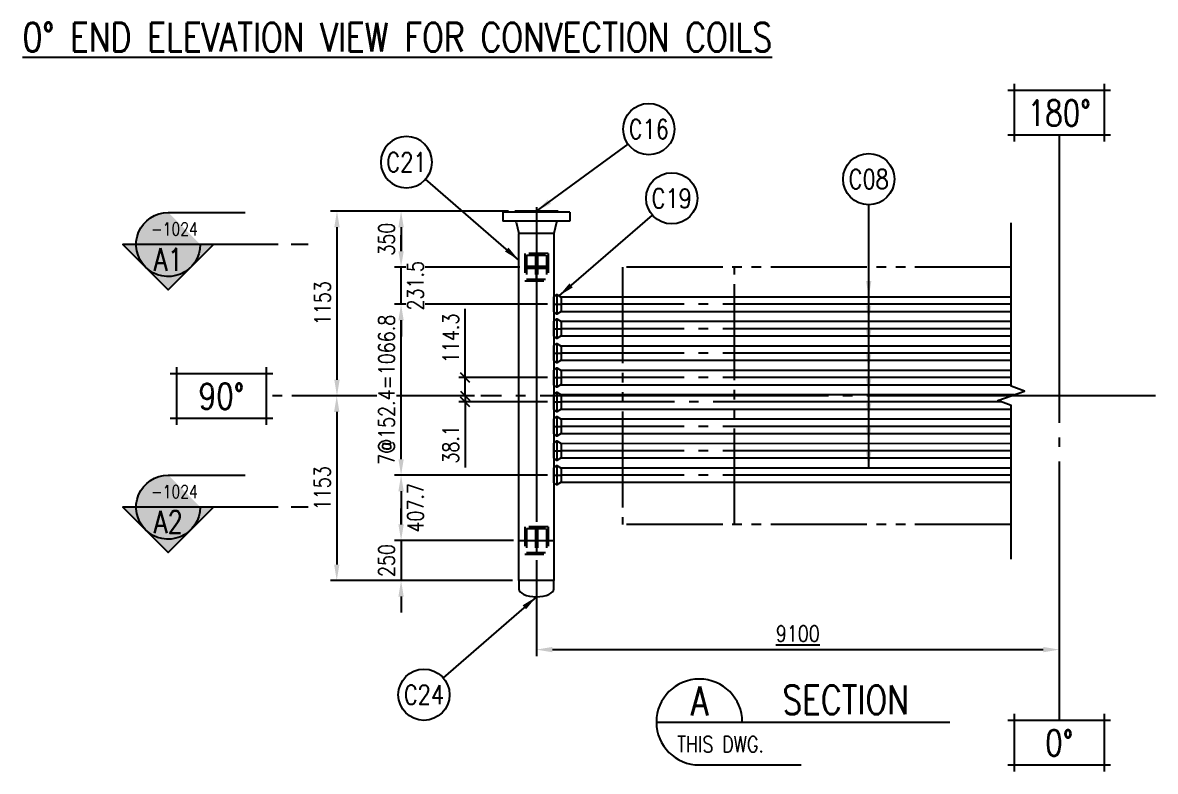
# Model space of a CAD drawing. Header units: millimetres. Extents: x 0 to 91981, y -132907 to 77676.
# Drawn here: x 69852 to 76921, y 52217 to 56891 of the extents above; entities that cross this region are included whole.
import ezdxf
from ezdxf.enums import TextEntityAlignment as Align

# ---------------------------------------------------------------- set-up
doc = ezdxf.new("R2010")
doc.units = ezdxf.units.MM
doc.header["$LTSCALE"] = 60
for name, pattern in [('CENTER', [7, 4, -1, 1, -1]), ('JNK-CENTER', [34, 30, -1.5, 1, -1.5]), ('JNK-HIDDEN', [3, 2, -1]), ('JNK-PHANTOM', [15, 10, -1, 1, -1, 1, -1])]:
    doc.linetypes.add(name, pattern=pattern)
for name, color, linetype in [('CEN-R', 1, 'JNK-CENTER'), ('CENTER-R', 1, 'CENTER'), ('CON-C', 4, 'Continuous'), ('CON-G', 3, 'Continuous'), ('CON-W', 7, 'Continuous'), ('CON-Y', 2, 'Continuous'), ('Dim-W', 7, 'Continuous'), ('HID-Y', 2, 'JNK-HIDDEN'), ('MIS-B', 5, 'Continuous'), ('PHA-W', 7, 'JNK-PHANTOM'), ('TXT-C', 4, 'Continuous')]:
    doc.layers.add(name, color=color, linetype=linetype)
doc.layers.add('CONT-G', color=3, linetype='Continuous', lineweight=25)
doc.styles.add('SIMPLEX', font='simplex.shx', dxfattribs={"width": 0.8})
doc.dimstyles.new('DIM40', dxfattribs={"dimscale": 40, "dimtxt": 2.5, "dimasz": 2.5, "dimexe": 1, "dimexo": 1, "dimgap": 1, "dimtad": 1, "dimdec": 1, "dimdsep": 46, "dimtxsty": 'SIMPLEX', "dimcen": 0, "dimclrd": 256, "dimclre": 256, "dimclrt": 2, "dimadec": 1, "dimazin": 2, "dimtfac": 1, "dimtdec": 1, "dimtix": 1, "dimtmove": 2, "dimatfit": 2, "dimfxl": 1, "dimarcsym": 1})

# ---------------------------------------------------------------- blocks, each defined once
blk = doc.blocks.new('*D1496')
at = {"layer": 'DEFPOINTS', "color": 0, "transparency": 16777216}
for p in [(72923.40171092012, 55714.33290866742), (71813.80171092019, 54561.33290866759), (72711.25252562185, 54561.33290866759)]:
    blk.add_point(p, dxfattribs=at)
at = {"layer": 'Dim-W', "lineweight": -2, "transparency": 16777216}
for p, q in [((72883.40171092012, 55714.33290866742), (71773.80171092019, 55714.33290866742)), ((71813.80171092019, 55614.33290866742), (71813.80171092019, 54661.33290866759)), ((72671.25252562185, 54561.33290866759), (71773.80171092019, 54561.33290866759))]:
    blk.add_line(p, q, dxfattribs=at)
at = {"layer": 'Dim-W', "transparency": 16777216}
for points in [[(71797.13504425352, 55614.33290866742), (71830.46837758686, 55614.33290866742), (71813.80171092019, 55714.33290866742)], [(71797.13504425352, 54661.33290866759), (71830.46837758686, 54661.33290866759), (71813.80171092019, 54561.33290866759)]]:
    blk.add_solid(points, dxfattribs=at)
at = {"layer": 'Dim-W', "color": 2, "transparency": 16777216, "insert": (71723.80171092018, 55140.0632071188), "char_height": 100, "attachment_point": 5, "rotation": 90, "style": 'SIMPLEX'}
blk.add_mtext('1153', dxfattribs=at)
blk = doc.blocks.new('*D1497')
at = {"layer": 'DEFPOINTS', "color": 0, "transparency": 16777216}
for p in [(72711.25252562185, 54561.33290866759), (71812.40526660574, 53408.33290866759), (72948.70171092018, 53408.33290866759)]:
    blk.add_point(p, dxfattribs=at)
at = {"layer": 'Dim-W', "lineweight": -2, "transparency": 16777216}
for p, q in [((72671.25252562185, 54561.33290866759), (71772.40526660574, 54561.33290866759)), ((71812.40526660574, 54461.33290866759), (71812.40526660574, 53508.33290866759)), ((72908.70171092018, 53408.33290866759), (71772.40526660574, 53408.33290866759))]:
    blk.add_line(p, q, dxfattribs=at)
at = {"layer": 'Dim-W', "transparency": 16777216}
for points in [[(71795.73859993907, 54461.33290866759), (71829.07193327241, 54461.33290866759), (71812.40526660574, 54561.33290866759)], [(71795.73859993907, 53508.33290866759), (71829.07193327241, 53508.33290866759), (71812.40526660574, 53408.33290866759)]]:
    blk.add_solid(points, dxfattribs=at)
at = {"layer": 'Dim-W', "color": 2, "transparency": 16777216, "insert": (71722.40526660573, 53984.8329086676), "char_height": 100, "attachment_point": 5, "rotation": 90, "style": 'SIMPLEX'}
blk.add_mtext('1153', dxfattribs=at)
blk = doc.blocks.new('*D1443')
at = {"layer": 'DEFPOINTS', "color": 0, "transparency": 16777216}
for p in [(72213.80171092016, 55132.90973857505), (73167.8017109201, 55132.90973857505), (73167.8017109201, 54066.03290866758)]:
    blk.add_point(p, dxfattribs=at)
at = {"layer": 'Dim-W', "lineweight": -2, "transparency": 16777216}
for p, q in [((73127.8017109201, 55132.90973857505), (72173.80171092016, 55132.90973857505)), ((72213.80171092016, 54166.03290866758), (72213.80171092016, 55032.90973857505)), ((73127.8017109201, 54066.03290866758), (72173.80171092016, 54066.03290866758))]:
    blk.add_line(p, q, dxfattribs=at)
at = {"layer": 'Dim-W', "transparency": 16777216}
for points in [[(72197.13504425349, 55032.90973857505), (72230.46837758683, 55032.90973857505), (72213.80171092016, 55132.90973857505)], [(72197.13504425349, 54166.03290866758), (72230.46837758683, 54166.03290866758), (72213.80171092016, 54066.03290866758)]]:
    blk.add_solid(points, dxfattribs=at)
at = {"layer": 'Dim-W', "color": 2, "transparency": 16777216, "insert": (72123.80171092015, 54599.47132362131), "char_height": 100, "attachment_point": 5, "rotation": 90, "style": 'SIMPLEX', "bg_fill": 3, "box_fill_scale": 1.1, "bg_fill_color": 256, "bg_fill_true_color": 13158600, "bg_fill_transparency": 0}
blk.add_mtext('7@152.4=1066.8', dxfattribs=at)
blk = doc.blocks.new('A$C76471285')
at = {"layer": 'CEN-R'}
blk.add_line((0, -329.4000000000233), (0, 0), dxfattribs=at)
at = {"layer": 'CONT-G'}
for p, q in [((-252.907064137049, -141.2803541839821), (-219.0999999999767, 0)), ((-219.0999999999767, 0), (219.1000000000058, 0)), ((252.907064137049, -141.2803541839821), (219.0999999999767, 0)), ((-419.1000000000058, -266.7000000000407), (-419.1000000000058, -155.4999999999709)), ((-419.1000000000058, -155.5), (419.1000000000349, -155.5)), ((-419.1000000000058, -266.7000000000116), (419.1000000000349, -266.7000000000407)), ((-269.7000000000116, -279.4000000000233), (-269.7000000000116, -266.7000000000407)), ((-269.6999999999825, -279.4000000000233), (269.6999999999825, -279.4000000000233)), ((269.7000000000116, -279.4000000000233), (269.7000000000116, -266.7000000000407)), ((419.1000000000058, -266.7000000000407), (419.1000000000058, -155.4999999999709))]:
    blk.add_line(p, q, dxfattribs=at)
for centre, start, end in [((-272.0535391522571, -135.5), 270.0000000016675, 343.2008431523803), ((272.0535391522571, -135.5), 196.7991568476198, 269.9999999983324)]:
    blk.add_arc(centre, 20, start, end, dxfattribs=at)
blk = doc.blocks.new('NORTH-AG')
at = {"layer": 'CON-Y'}
for p, q in [((-6.999999999999996, 4.5), (-6.999999999999996, -4.5)), ((7.000000000000007, 4.500000000000002), (7, -4.5)), ((-8, 3.5), (8, 3.5)), ((-8, -3.499999999999999), (8, -3.5))]:
    blk.add_line(p, q, dxfattribs=at)
at = {"layer": 'CON-C', "style": 'SIMPLEX', "width": 0.8}
blk.add_attdef('0', text='', height=4, dxfattribs=at).set_placement((0, -2.06), align=Align.CENTER)
blk = doc.blocks.new('_Oblique')
at = {"color": 0, "linetype": 'ByBlock', "lineweight": -2}
blk.add_line((-0.5, -0.5), (0.5, 0.5), dxfattribs=at)
blk = doc.blocks.new('*D1470')
at = {"layer": 'DEFPOINTS', "color": 0, "transparency": 16777216}
for p in [(72613.80171092019, 54675.63290866758), (73167.8017109201, 54675.63290866758), (72711.25252562185, 54561.33290866759)]:
    blk.add_point(p, dxfattribs=at)
at = {"layer": 'Dim-W', "lineweight": -2, "transparency": 16777216}
for p, q in [((72613.80171092019, 54675.63290866758), (72613.80171092019, 55105.15671819139)), ((73127.8017109201, 54675.63290866758), (72573.80171092019, 54675.63290866758)), ((72613.80171092019, 54561.33290866759), (72613.80171092019, 54675.63290866758)), ((72671.25252562185, 54561.33290866759), (72573.80171092019, 54561.33290866759))]:
    blk.add_line(p, q, dxfattribs=at)
at = {"layer": 'Dim-W', "lineweight": -2, "transparency": 16777216, "xscale": 60, "yscale": 60, "zscale": 60}
for p, rotation in [((72613.80171092019, 54675.63290866758), 90), ((72613.80171092019, 54561.33290866759), 270)]:
    blk.add_blockref('_Oblique', p, dxfattribs=dict(at, rotation=rotation))
at = {"layer": 'Dim-W', "color": 2, "transparency": 16777216, "insert": (72523.80171092018, 54920.3948134295), "char_height": 100, "attachment_point": 5, "rotation": 90, "style": 'SIMPLEX'}
blk.add_mtext('114.3', dxfattribs=at)
blk = doc.blocks.new('*D1471')
at = {"layer": 'DEFPOINTS', "color": 0, "transparency": 16777216}
for p in [(72613.80171092013, 54523.23290866759), (72711.25252562185, 54561.33290866759), (73167.8017109201, 54523.23290866759)]:
    blk.add_point(p, dxfattribs=at)
at = {"layer": 'Dim-W', "lineweight": -2, "transparency": 16777216}
for p, q in [((72613.80171092013, 54561.33290866759), (72613.80171092013, 54621.33290866759)), ((72671.25252562185, 54561.33290866759), (72573.80171092013, 54561.33290866759)), ((73127.8017109201, 54523.23290866759), (72573.80171092013, 54523.23290866759)), ((72613.80171092013, 54561.33290866759), (72613.80171092013, 54523.23290866759)), ((72613.80171092013, 54523.23290866759), (72613.80171092013, 54113.70909914378))]:
    blk.add_line(p, q, dxfattribs=at)
at = {"layer": 'Dim-W', "lineweight": -2, "transparency": 16777216, "xscale": 60, "yscale": 60, "zscale": 60}
for p, rotation in [((72613.80171092013, 54561.33290866759), 270), ((72613.80171092013, 54523.23290866759), 90)]:
    blk.add_blockref('_Oblique', p, dxfattribs=dict(at, rotation=rotation))
at = {"layer": 'Dim-W', "color": 2, "transparency": 16777216, "insert": (72523.80171092012, 54258.47100390569), "char_height": 100, "attachment_point": 5, "rotation": 90, "style": 'SIMPLEX'}
blk.add_mtext('38.1', dxfattribs=at)
blk = doc.blocks.new('*D1415')
at = {"layer": 'DEFPOINTS', "color": 0, "transparency": 16777216}
for p in [(73167.8017109201, 54066.03290866761), (72213.80171092018, 53658.33290866759), (72955.75171091956, 53658.33290866759)]:
    blk.add_point(p, dxfattribs=at)
at = {"layer": 'Dim-W', "lineweight": -2, "transparency": 16777216}
for p, q in [((73127.8017109201, 54066.03290866761), (72173.80171092018, 54066.03290866761)), ((72213.80171092018, 53966.03290866761), (72213.80171092018, 53758.33290866759)), ((72915.75171091956, 53658.33290866759), (72173.80171092018, 53658.33290866759))]:
    blk.add_line(p, q, dxfattribs=at)
at = {"layer": 'Dim-W', "transparency": 16777216}
for points in [[(72197.1350442535, 53966.03290866761), (72230.46837758685, 53966.03290866761), (72213.80171092018, 54066.03290866761)], [(72197.1350442535, 53758.33290866759), (72230.46837758685, 53758.33290866759), (72213.80171092018, 53658.33290866759)]]:
    blk.add_solid(points, dxfattribs=at)
at = {"layer": 'Dim-W', "color": 2, "transparency": 16777216, "insert": (72303.80171092016, 53862.18290866761), "char_height": 100, "attachment_point": 5, "rotation": 90, "style": 'SIMPLEX'}
blk.add_mtext('407.7', dxfattribs=at)
blk = doc.blocks.new('*D1416')
at = {"layer": 'DEFPOINTS', "color": 0, "transparency": 16777216}
for p in [(73058.25171092022, 53306.73290866762), (76320.80091922934, 52977.21858552829), (76320.80091922934, 52977.21858552829)]:
    blk.add_point(p, dxfattribs=at)
at = {"layer": 'Dim-W', "lineweight": -2, "transparency": 16777216}
for p, q in [((73058.25171092022, 53266.73290866762), (73058.25171092022, 52937.21858552829)), ((73158.25171092022, 52977.21858552829), (76220.80091922934, 52977.21858552829))]:
    blk.add_line(p, q, dxfattribs=at)
at = {"layer": 'Dim-W', "transparency": 16777216}
for points in [[(73158.25171092022, 52993.88525219495), (73158.25171092022, 52960.55191886162), (73058.25171092022, 52977.21858552829)], [(76220.80091922934, 52993.88525219495), (76220.80091922934, 52960.55191886162), (76320.80091922934, 52977.21858552829)]]:
    blk.add_solid(points, dxfattribs=at)
at = {"layer": 'Dim-W', "color": 2, "transparency": 16777216, "insert": (74689.52631507478, 53077.21858552829), "char_height": 100, "attachment_point": 5, "style": 'SIMPLEX'}
blk.add_mtext('\\L9100', dxfattribs=at)
blk = doc.blocks.new('SECTITLE')
at = {"layer": 'CON-G'}
for p, q in [((-1.7, 0), (44.09999999999997, 0)), ((4.999999999999999, -6.7), (20.85999999999999, -6.7))]:
    blk.add_line(p, q, dxfattribs=at)
blk.add_arc((5, 0), 6.7, 0, 270, dxfattribs=at)
at = {"layer": 'CON-C', "style": 'SIMPLEX', "width": 0.8}
for tag, p in [('A', (5.060000000000002, 1.039999999999964)), ('ELEVATION', (27.83000000000001, 1.22))]:
    blk.add_attdef(tag, text='', height=4.5, dxfattribs=at).set_placement(p, align=Align.CENTER)
at = {"layer": 'CON-Y', "style": 'SIMPLEX', "width": 0.8}
blk.add_attdef('SCALE', text='', height=2.5, dxfattribs=at).set_placement((44.90000000000001, -3.72), align=Align.RIGHT)
blk.add_attdef('H0000-0000', (1.539999999999953, -4.720000000000033), '', height=2.5, dxfattribs=at)
blk = doc.blocks.new('*D1481')
at = {"layer": 'DEFPOINTS', "color": 0, "transparency": 16777216}
for p in [(72955.75171091956, 53658.33290866759), (72213.80171092016, 53408.33290866759), (72948.70171092018, 53408.33290866759)]:
    blk.add_point(p, dxfattribs=at)
at = {"layer": 'PHA-W', "lineweight": -2, "transparency": 16777216}
for p, q in [((72213.80171092016, 53758.33290866759), (72213.80171092016, 53858.33290866759)), ((72915.75171091956, 53658.33290866759), (72173.80171092016, 53658.33290866759)), ((72213.80171092016, 53658.33290866759), (72213.80171092016, 53408.33290866759)), ((72908.70171092018, 53408.33290866759), (72173.80171092016, 53408.33290866759)), ((72213.80171092016, 53308.33290866759), (72213.80171092016, 53208.33290866759))]:
    blk.add_line(p, q, dxfattribs=at)
at = {"layer": 'PHA-W', "transparency": 16777216}
for points in [[(72197.13504425349, 53758.33290866759), (72230.46837758683, 53758.33290866759), (72213.80171092016, 53658.33290866759)], [(72197.13504425349, 53308.33290866759), (72230.46837758683, 53308.33290866759), (72213.80171092016, 53408.33290866759)]]:
    blk.add_solid(points, dxfattribs=at)
at = {"layer": 'PHA-W', "color": 2, "transparency": 16777216, "insert": (72123.80171092015, 53533.3329086676), "char_height": 100, "attachment_point": 5, "rotation": 90, "style": 'SIMPLEX'}
blk.add_mtext('250', dxfattribs=at)
blk = doc.blocks.new('*D1482')
at = {"layer": 'DEFPOINTS', "color": 0, "transparency": 16777216}
for p in [(72923.40171092012, 55714.33290866742), (72213.80171092016, 55364.33290866742), (72995.75171092009, 55364.33290866742)]:
    blk.add_point(p, dxfattribs=at)
at = {"layer": 'PHA-W', "lineweight": -2, "transparency": 16777216}
for p, q in [((72883.40171092012, 55714.33290866742), (72173.80171092016, 55714.33290866742)), ((72213.80171092016, 55614.33290866742), (72213.80171092016, 55464.33290866742)), ((72955.75171092009, 55364.33290866742), (72173.80171092016, 55364.33290866742))]:
    blk.add_line(p, q, dxfattribs=at)
at = {"layer": 'PHA-W', "transparency": 16777216}
for points in [[(72197.13504425349, 55614.33290866742), (72230.46837758683, 55614.33290866742), (72213.80171092016, 55714.33290866742)], [(72197.13504425349, 55464.33290866742), (72230.46837758683, 55464.33290866742), (72213.80171092016, 55364.33290866742)]]:
    blk.add_solid(points, dxfattribs=at)
at = {"layer": 'PHA-W', "color": 2, "transparency": 16777216, "insert": (72123.80171092015, 55539.33290866743), "char_height": 100, "attachment_point": 5, "rotation": 90, "style": 'SIMPLEX'}
blk.add_mtext('350', dxfattribs=at)
blk = doc.blocks.new('support')
at = {"layer": 'CEN-R'}
for p, q in [((93732.97622777152, -7137.050519763568), (93732.97622777152, -6987.050519763568)), ((93670.47622777152, -7062.050519763568), (93795.47622777152, -7062.050519763569))]:
    blk.add_line(p, q, dxfattribs=at)
at = {"layer": 'HID-Y'}
for p, q in [((93660.10019004371, -6977.050519763568), (93660.10019004371, -7147.050519763568)), ((93805.85226550062, -6977.050519763568), (93660.10019004371, -6977.050519763568)), ((93670.47622777152, -6987.050519763569), (93795.47622777152, -6987.050519763568)), ((93670.47622777152, -6987.050519763568), (93670.47622777152, -7137.050519763568)), ((93726.97622777215, -6987.050519763568), (93726.97622777215, -7137.050519763568)), ((93738.97622777215, -6987.050519763568), (93738.97622777215, -7137.050519763568)), ((93795.47622777152, -6987.050519763568), (93795.47622777152, -7137.050519763568)), ((93805.85226550062, -6977.050519763569), (93805.85226550062, -7147.050519763568)), ((93670.47622777152, -7056.050519763568), (93795.47622777152, -7056.050519763569)), ((93670.47622777152, -7068.050519763568), (93795.47622777152, -7068.050519763569)), ((93670.47622777152, -7137.050519763569), (93795.47622777152, -7137.050519763568)), ((93660.10019004371, -7147.050519763568), (93805.85226550064, -7147.050519763568))]:
    blk.add_line(p, q, dxfattribs=at)
blk = doc.blocks.new('support2')
at = {"layer": 'CEN-R'}
for p, q in [((93732.97622777213, -5971.05051976355), (93732.97622777212, -6121.05051976355)), ((93732.97622777212, -5971.05051976355), (93732.97622777212, -6121.05051976355)), ((93630.47622777148, -6046.050519763551), (93836.72053305406, -6046.05051976355))]:
    blk.add_line(p, q, dxfattribs=at)
at = {"layer": 'HID-Y'}
for p, q in [((93660.10019004368, -5961.05051976355), (93660.10019004368, -6131.05051976355)), ((93805.8522655006, -5961.05051976355), (93660.10019004368, -5961.05051976355)), ((93670.47622777148, -5971.05051976355), (93795.47622777149, -5971.05051976355)), ((93670.47622777149, -5971.05051976355), (93670.47622777149, -6121.05051976355)), ((93726.97622777212, -5971.05051976355), (93726.97622777212, -6121.05051976355)), ((93738.97622777212, -5971.05051976355), (93738.97622777212, -6121.05051976355)), ((93795.47622777149, -5971.05051976355), (93795.47622777149, -6121.05051976355)), ((93805.8522655006, -5961.050519763551), (93805.8522655006, -6131.05051976355)), ((93660.10019004368, -6131.05051976355), (93805.85226550061, -6131.05051976355)), ((93670.47622777148, -6121.05051976355), (93795.47622777149, -6121.05051976355))]:
    blk.add_line(p, q, dxfattribs=at)
blk = doc.blocks.new('piec-tag')
at = {"layer": 'CON-Y'}
blk.add_circle((0, 0), 4, dxfattribs=at)
at = {"layer": 'CON-G', "style": 'SIMPLEX', "width": 0.8}
blk.add_attdef('P.N', text='', height=3, dxfattribs=at).set_placement((0, 0), align=Align.MIDDLE)
at = {"layer": 'CON-G', "style": 'SIMPLEX', "width": 0.8, "flags": 1}
blk.add_attdef('BOM', (4.48, -3.74), '', height=2.5, dxfattribs=at)
blk = doc.blocks.new('SECMARK3')
at = {"layer": 'CON-Y'}
h = blk.add_hatch(color=256, dxfattribs=at)
edge = h.paths.add_edge_path()
edge.add_line((14.75559885480128, -4.618527782440651e-14), (18.29113276073392, -3.535533905932771))
edge.add_arc((21.82666666666668, -4.685141163918161e-14), 5, 179.9999999999996, 224.9999999999998, ccw=False)
edge.add_line((16.82666666666668, -1.448670973532845e-14), (14.75559885480128, -4.618527782440651e-14))
edge = h.paths.add_edge_path()
edge.add_arc((21.82666666666668, -4.618527782440651e-14), 5, 179.9999999999996, 450)
h = blk.add_hatch(color=256, dxfattribs=at)
edge = h.paths.add_edge_path()
edge.add_line((28.89773447853207, -4.618527782440651e-14), (26.82666666666668, -4.2237748849338e-14))
edge.add_arc((21.82666666666668, -4.418687638008123e-14), 5, -44.99999999999977, 0, ccw=False)
edge.add_line((25.36220057259942, -3.535533905932772), (28.89773447853207, -4.618527782440651e-14))
h = blk.add_hatch(color=256, dxfattribs=at)
edge = h.paths.add_edge_path()
edge.add_line((21.82666666666668, -7.071067811865486), (25.36220057259942, -3.535533905932772))
edge.add_arc((21.82666666666668, -4.796163466380676e-14), 4.999999999999998, 224.9999999999998, 315.0000000000002, ccw=False)
edge.add_line((18.29113276073392, -3.535533905932771), (21.82666666666668, -7.071067811865486))
at = {"layer": 'CON-C'}
blk.add_line((0, 0), (2.633333333333308, 0), dxfattribs=at)
blk.add_lwpolyline([(4.666666666666639, 0), (28.89773447853207, -4.618527782440651e-14), (21.82666666666668, -7.071067811865486), (14.75559885480128, -4.618527782440651e-14)], dxfattribs=at)
at = {"layer": 'CON-Y'}
blk.add_line((21.82666666666668, 4.999999999999954), (9.823333333333341, 4.999999999999954), dxfattribs=at)
blk.add_arc((21.82666666666668, -4.618527782440651e-14), 5, 179.9999999999996, 90.00000000000001, dxfattribs=at)
at = {"layer": 'CON-C', "style": 'SIMPLEX', "width": 0.8}
blk.add_attdef('TAG', text='', height=3.5, dxfattribs=at).set_placement((21.80333333333334, -4.080000000000055), align=Align.CENTER)
at = {"layer": 'CON-Y', "style": 'SIMPLEX', "width": 0.8}
blk.add_attdef('H0000-0000', text='', height=2, dxfattribs=at).set_placement((24.52333333333334, 1.419999999999941), align=Align.RIGHT)
blk = doc.blocks.new('*D1439')
at = {"layer": 'DEFPOINTS', "color": 0, "transparency": 16777216}
for p in [(72995.75171092009, 55364.33290866742), (73167.8017109201, 55132.80973857502)]:
    blk.add_point(p, dxfattribs=at)
at = {"layer": 'Dim-W', "lineweight": -2, "transparency": 16777216}
for p, q in [((72213.80171092018, 55464.33290866742), (72213.80171092018, 55564.33290866742)), ((72955.75171092009, 55364.33290866742), (72173.80171092018, 55364.33290866742)), ((72213.80171092018, 55132.80973857502), (72213.80171092018, 55364.33290866742)), ((73127.8017109201, 55132.80973857502), (72173.80171092018, 55132.80973857502)), ((72213.80171092018, 55032.80973857502), (72213.80171092018, 54932.80973857502))]:
    blk.add_line(p, q, dxfattribs=at)
at = {"layer": 'Dim-W', "transparency": 16777216}
for points in [[(72197.1350442535, 55464.33290866742), (72230.46837758685, 55464.33290866742), (72213.80171092018, 55364.33290866742)], [(72197.1350442535, 55032.80973857502), (72230.46837758685, 55032.80973857502), (72213.80171092018, 55132.80973857502)]]:
    blk.add_solid(points, dxfattribs=at)
at = {"layer": 'Dim-W', "color": 2, "transparency": 16777216, "insert": (72303.80171092016, 55248.57132362123), "char_height": 100, "attachment_point": 5, "rotation": 90, "style": 'SIMPLEX', "bg_fill": 3, "box_fill_scale": 1.1, "bg_fill_color": 256, "bg_fill_true_color": 13158600, "bg_fill_transparency": 0}
blk.add_mtext('231.5', dxfattribs=at)
at = {"layer": 'DEFPOINTS', "color": 0, "transparency": 16777216}
blk.add_point((72213.80171092018, 55364.33290866742), dxfattribs=at)

msp = doc.modelspace()

# ---------------------------------------------------------------- linework, layer by layer
at = {"linetype": 'Continuous'}
msp.add_lwpolyline([(76020.80091922941, 53541.33290866759), (76020.80091922941, 54501.33290866759), (75938.37659664577, 54531.33290866759), (76103.22524181305, 54591.33290866759), (76020.80091922941, 54621.33290866759), (76020.80091922941, 55641.33290866759)], dxfattribs=at)
at = {"layer": 'CEN-R'}
for p, q in [((76320.80091922934, 56192.15045000106), (76320.80091922934, 52537.21858552826)), ((76020.80091922941, 55132.73290866791), (73212.8017109201, 55132.90973857505)), ((76020.80091922941, 54980.35607876047), (73212.8017109201, 54980.4329086676)), ((76020.80091922941, 54827.95607876047), (73212.8017109201, 54828.03290866761)), ((76020.80091922941, 54675.55607876045), (73212.8017109201, 54675.5560787601)), ((75960.84225217837, 54523.15607876045), (73212.8017109201, 54523.23290866759)), ((76020.80091922941, 54370.75607876046), (73212.8017109201, 54370.83290866759)), ((76020.80091922941, 54218.35607876047), (73212.8017109201, 54218.4329086676)), ((76020.80091922941, 54065.95607876047), (73212.8017109201, 54066.03290866761)), ((73058.25171092017, 53408.33290866759), (73058.25171092017, 53256.73290866762))]:
    msp.add_line(p, q, dxfattribs=at)
at = {"layer": 'CENTER-R'}
msp.add_line((71772.40526660574, 54561.33290866759), (71372.73119027755, 54561.33290866759), dxfattribs=at)
at = {"layer": 'CONT-G'}
for points in [[(76020.80091922941, 55177.18290866754), (73212.8017109201, 55177.35973857503), (73212.8017109201, 55088.45973857507), (76020.80091922941, 55088.28290866758)], [(76020.80091922941, 55024.8060787601), (73212.8017109201, 55024.88290866758), (73212.8017109201, 54935.98290866762), (76020.80091922941, 54935.90607876013)], [(76020.80091922941, 54872.4060787601), (73212.8017109201, 54872.48290866759), (73212.8017109201, 54783.58290866762), (76020.80091922941, 54783.50607876014)], [(76020.80091922941, 54720.00607876008), (73212.8017109201, 54720.00607876008), (73212.8017109201, 54631.10607876012), (76020.80091922941, 54631.10607876012)], [(76038.03631240694, 54567.60607876009), (73212.8017109201, 54567.68290866757), (73212.8017109201, 54478.78290866761), (76020.80091922941, 54478.70607876012)], [(76020.80091922941, 54415.20607876009), (73212.8017109201, 54415.28290866758), (73212.8017109201, 54326.38290866761), (76020.80091922941, 54326.30607876013)], [(76020.80091922941, 54262.8060787601), (73212.8017109201, 54262.88290866758), (73212.8017109201, 54173.98290866762), (76020.80091922941, 54173.90607876013)], [(76020.80091922941, 54110.4060787601), (73212.8017109201, 54110.48290866759), (73212.8017109201, 54021.58290866762), (76020.80091922941, 54021.50607876014)], [(73167.80171092016, 53357.44770470422), (73167.80171092016, 53408.33290866759), (72948.70171092018, 53408.33290866759), (72948.70171092018, 53357.44770470422)]]:
    msp.add_lwpolyline(points, dxfattribs=at)
msp.add_ellipse((73058.25171092017, 53357.44770470422), major_axis=(109.5499999999884, -4.024735243617082e-14), ratio=0.4629374352953324, start_param=3.141592653589793, end_param=6.283185307179586, dxfattribs=at)
at = {"layer": 'PHA-W'}
for p, q in [((76020.80091922941, 55364.33290866759), (73595.25171092003, 55364.33290866759)), ((73595.25171092003, 55364.33290866759), (73595.25171092001, 53758.33290866762)), ((74295.25171092001, 53758.33290866762), (74295.25171092003, 55364.33290866759)), ((76020.8009192294, 53758.33290866762), (73595.25171092001, 53758.33290866762))]:
    msp.add_line(p, q, dxfattribs=at)

# ---------------------------------------------------------------- block references
ref = msp.add_blockref('SECMARK3', (71633.64855666082, 55505.87701915212), dxfattribs=dict(xscale=-40, yscale=40, zscale=40))
ref.add_attrib('TAG', 'A1', dxfattribs={"layer": 'CON-C', "height": 140, "style": 'SIMPLEX', "width": 0.8000000000000002}).set_placement((70761.51522332749, 55342.67701915212), align=Align.CENTER)
ref.add_attrib('H0000-0000', '-1024', dxfattribs={"layer": 'CON-Y', "height": 80, "style": 'SIMPLEX', "width": 0.8}).set_placement((70945.28665189892, 55562.67701915212), align=Align.RIGHT)
for name, p in [('support', (-20674.72451685143, 62426.383428431)), ('support2', (-20674.72451685193, 59704.38342843115))]:
    msp.add_blockref(name, p)
ref = msp.add_blockref('SECMARK3', (71633.64855666082, 53866.48375984268), dxfattribs=dict(xscale=-40, yscale=40, zscale=40))
ref.add_attrib('TAG', 'A2', dxfattribs={"layer": 'CON-C', "height": 140, "style": 'SIMPLEX', "width": 0.8000000000000002}).set_placement((70761.51522332749, 53703.28375984268), align=Align.CENTER)
ref.add_attrib('H0000-0000', '-1024', dxfattribs={"layer": 'CON-Y', "height": 80, "style": 'SIMPLEX', "width": 0.8}).set_placement((70945.28665189892, 53923.28375984268), align=Align.RIGHT)
at = {"layer": 'CON-W', "xscale": 40, "yscale": 40, "zscale": 40}
for name, p, values in [('NORTH-AG', (76320.80091922934, 56329.74893058426), {'0': '180%%D'}), ('piec-tag', (73759.88763635057, 56226.58434716615), {'P.N': 'C16'}), ('piec-tag', (75132.11978418802, 55914.27027085189), {'P.N': 'C08'}), ('piec-tag', (73902.86948303871, 55794.41724961047), {'P.N': 'C19'}), ('NORTH-AG', (71092.73119027755, 54561.33290866759), {'0': '90%%D'}), ('NORTH-AG', (76320.80091922934, 52397.21858552826), {'0': '0%%D'})]:
    msp.add_blockref(name, p, dxfattribs=at).add_auto_attribs(values)
at = {"layer": 'CON-W'}
ref = msp.add_blockref('piec-tag', (72247.06578548961, 56019.85349995074), dxfattribs=dict(at, xscale=-40, yscale=40, zscale=40))
ref.add_attrib('P.N', 'C21', dxfattribs={"layer": 'CON-G', "height": 120, "style": 'SIMPLEX', "width": 0.8000000000000002}).set_placement((72247.06578548961, 56019.85349995074), align=Align.MIDDLE)
ref = msp.add_blockref('piec-tag', (72356.61578548989, 52695.70158083831), dxfattribs=dict(at, xscale=40, yscale=40, zscale=40, rotation=180.0000000000066))
ref.add_attrib('P.N', 'C24', dxfattribs={"layer": 'CON-G', "height": 120, "style": 'SIMPLEX', "width": 0.8000000000000002}).set_placement((72356.61578548989, 52695.70158083831), align=Align.MIDDLE)
at = {"layer": 'Dim-W', "xscale": 40, "yscale": 40, "zscale": 40}
msp.add_blockref('SECTITLE', (73875.12631507494, 52525.21858552826), dxfattribs=at).add_auto_attribs({'H0000-0000': 'THIS DWG.', 'A': 'A', 'ELEVATION': 'SECTION'})
at = {"layer": 'MIS-B', "xscale": 0.5, "yscale": 0.5, "zscale": 0.5, "rotation": 180}
msp.add_blockref('A$C76471285', (73058.25171092011, 55574.63290866741), dxfattribs=at)

# ---------------------------------------------------------------- texts
at = {"layer": 'TXT-C', "style": 'SIMPLEX', "width": 0.8}
msp.add_text('%%U0%%D END ELEVATION VIEW FOR CONVECTION COILS', height=180, dxfattribs=at).set_placement((72191.27193569831, 56710.71023082065), align=Align.CENTER)

# ---------------------------------------------------------------- dimensions: what is measured, and where the dimension line sits
at = {"layer": 'Dim-W'}
dim = msp.add_linear_dim(base=(71813.80171092019, 54561.33290866759), p1=(72923.40171092012, 55714.33290866742), p2=(72711.25252562185, 54561.33290866759), angle=90, dimstyle='DIM40', override={"dimtmove": 0}, dxfattribs=at)
dim.commit()
dim.dimension.update_dxf_attribs({"geometry": '*D1496', "text_midpoint": (71813.80171092018, 55140.0632071188), "dimtype": 160})
dim = msp.add_linear_dim(base=(71812.40526660574, 53408.33290866759), p1=(72711.25252562185, 54561.33290866759), p2=(72948.70171092018, 53408.33290866759), angle=90, dimstyle='DIM40', dxfattribs=at)
dim.commit()
dim.dimension.update_dxf_attribs({"geometry": '*D1497', "text_midpoint": (71722.40526660573, 53984.8329086676)})
dim = msp.add_linear_dim(base=(76320.80091922934, 52977.21858552829), p1=(73058.25171092022, 53306.73290866762), p2=(76320.80091922934, 52977.21858552829), text='%%U9100', dimstyle='DIM40', dxfattribs=at)
dim.commit()
dim.dimension.update_dxf_attribs({"geometry": '*D1416', "text_midpoint": (74689.52631507478, 53077.21858552829)})
at = {"layer": 'PHA-W'}
for base, p1, p2, picture, middle in [((72213.80171092016, 55364.33290866742), (72923.40171092012, 55714.33290866742), (72995.75171092009, 55364.33290866742), '*D1482', (72123.80171092015, 55539.33290866743)), ((72213.80171092016, 53408.33290866759), (72955.75171091956, 53658.33290866759), (72948.70171092018, 53408.33290866759), '*D1481', (72123.80171092015, 53533.3329086676))]:
    dim = msp.add_linear_dim(base=base, p1=p1, p2=p2, angle=90, dimstyle='DIM40', dxfattribs=at)
    dim.commit()
    dim.dimension.update_dxf_attribs({"geometry": picture, "text_midpoint": middle})

# ---------------------------------------------------------------- leaders
for points in [[(73058.25171092013, 55714.33290866742), (73630.6627360805, 56132.23963268679)], [(72948.70171092004, 55408.82217212129), (72367.22984157623, 55914.20976078551)], [(75132.00878727768, 54720.03039628547), (75132.02596004606, 55754.2702997923)], [(75132.00878727768, 55024.83039628548), (75132.02596004606, 55754.2702997923)], [(75132.02023578993, 54415.23039650048), (75132.02596004606, 55754.2702997923)], [(75132.02357989797, 55177.2806056552), (75132.02357989797, 55754.27029977459)], [(75132.02357989797, 54872.48060565518), (75132.02357989797, 55754.27029977459)], [(75132.02596004606, 54110.43039660809), (75132.02596004606, 55754.2702997923)], [(75132.03502841023, 54567.68060587021), (75132.02596004606, 55754.2702997923)], [(75132.04075266636, 54262.88060597781), (75132.02596004606, 55754.2702997923)], [(73199.4517109201, 55185.58473857505), (73782.7054269521, 55688.77351044522)], [(73058.25171092025, 53306.73290866784), (72476.7798415765, 52801.34532000354)]]:
    msp.add_leader(points, dimstyle='DIM40', override={"dimgap": 1, "dimtad": 0})

# ---------------------------------------------------------------- next in the draw order: dimensions: what is measured, and where the dimension line sits
at = {"layer": 'Dim-W'}
dim = msp.add_linear_dim(base=(72213.80171092016, 55132.90973857505), p1=(73167.8017109201, 54066.03290866758), p2=(73167.8017109201, 55132.90973857505), angle=90, text='7@152.4=1066.8', dimstyle='DIM40', override={"dimtmove": 0, "dimtfill": 1}, dxfattribs=at)
dim.commit()
dim.dimension.update_dxf_attribs({"geometry": '*D1443', "text_midpoint": (72213.80171092015, 54599.47132362131), "dimtype": 160})

# ---------------------------------------------------------------- next in the draw order: linework, layer by layer
at = {"layer": 'CEN-R'}
for p, q in [((73058.25171092009, 55574.63290866741), (73058.25171092022, 53306.73290866762)), ((73167.8017109201, 55132.90973857505), (73212.8017109201, 55132.90973857505)), ((73167.8017109201, 54980.4329086676), (73212.8017109201, 54980.4329086676)), ((73167.8017109201, 54828.03290866761), (73212.8017109201, 54828.03290866761)), ((73167.8017109201, 54675.63290866758), (73212.8017109201, 54675.63290866758)), ((76920.80091922934, 54561.33290866759), (72711.25252562185, 54561.33290866759)), ((73167.8017109201, 54523.23290866759), (73212.8017109201, 54523.23290866759)), ((73167.8017109201, 54370.83290866759), (73212.8017109201, 54370.83290866759)), ((73167.8017109201, 54218.4329086676), (73212.8017109201, 54218.4329086676)), ((73167.8017109201, 54066.03290866761), (73212.8017109201, 54066.03290866761))]:
    msp.add_line(p, q, dxfattribs=at)
at = {"layer": 'CON-G'}
for points in [[(73186.10171092009, 55193.90973857505), (73212.8017109201, 55177.25973857506), (73212.8017109201, 55088.35973857503), (73186.10171092009, 55071.70973857504), (73167.8017109201, 55085.95973857504), (73167.8017109201, 55179.65973857502), (73186.10171092009, 55193.90973857505), (73186.10171092009, 55071.70973857504)], [(73186.10171092009, 55041.53290866761), (73212.8017109201, 55024.88290866761), (73212.8017109201, 54935.98290866759), (73186.10171092009, 54919.33290866759), (73167.8017109201, 54933.58290866759), (73167.8017109201, 55027.28290866758), (73186.10171092009, 55041.53290866761), (73186.10171092009, 54919.33290866759)], [(73186.10171092009, 54889.13290866761), (73212.8017109201, 54872.48290866762), (73212.8017109201, 54783.58290866759), (73186.10171092009, 54766.9329086676), (73167.8017109201, 54781.1829086676), (73167.8017109201, 54874.88290866758), (73186.10171092009, 54889.13290866761), (73186.10171092009, 54766.9329086676)], [(73186.10171092009, 54736.73290866759), (73212.8017109201, 54720.08290866759), (73212.8017109201, 54631.18290866757), (73186.10171092009, 54614.53290866758), (73167.8017109201, 54628.78290866758), (73167.8017109201, 54722.48290866756), (73186.10171092009, 54736.73290866759), (73186.10171092009, 54614.53290866758)], [(73186.10171092009, 54584.33290866759), (73212.8017109201, 54567.6829086676), (73212.8017109201, 54478.78290866758), (73186.10171092009, 54462.13290866758), (73167.8017109201, 54476.38290866758), (73167.8017109201, 54570.08290866757), (73186.10171092009, 54584.33290866759), (73186.10171092009, 54462.13290866758)], [(73186.10171092009, 54431.9329086676), (73212.8017109201, 54415.28290866761), (73212.8017109201, 54326.38290866758), (73186.10171092009, 54309.73290866759), (73167.8017109201, 54323.98290866759), (73167.8017109201, 54417.68290866757), (73186.10171092009, 54431.9329086676), (73186.10171092009, 54309.73290866759)], [(73186.10171092009, 54279.53290866761), (73212.8017109201, 54262.88290866761), (73212.8017109201, 54173.98290866759), (73186.10171092009, 54157.33290866759), (73167.8017109201, 54171.58290866759), (73167.8017109201, 54265.28290866758), (73186.10171092009, 54279.53290866761), (73186.10171092009, 54157.33290866759)], [(73186.10171092009, 54127.13290866761), (73212.8017109201, 54110.48290866762), (73212.8017109201, 54021.58290866759), (73186.10171092009, 54004.9329086676), (73167.8017109201, 54019.1829086676), (73167.8017109201, 54112.88290866758), (73186.10171092009, 54127.13290866761), (73186.10171092009, 54004.9329086676)]]:
    msp.add_lwpolyline(points, dxfattribs=at)
at = {"layer": 'CONT-G'}
msp.add_lwpolyline([(73167.8017109201, 55574.63290866741), (73167.8017109201, 53408.33290866759), (72948.70171092013, 53408.33290866754), (72948.70171092007, 55574.63290866764)], dxfattribs=at)

# ---------------------------------------------------------------- next in the draw order: dimensions: what is measured, and where the dimension line sits
at = {"layer": 'Dim-W'}
for base, p2, picture, middle in [((72613.80171092019, 54675.63290866758), (73167.8017109201, 54675.63290866758), '*D1470', (72613.80171092018, 54920.3948134295)), ((72613.80171092013, 54523.23290866759), (73167.8017109201, 54523.23290866759), '*D1471', (72613.80171092012, 54258.47100390569))]:
    dim = msp.add_linear_dim(base=base, p1=(72711.25252562185, 54561.33290866759), p2=p2, angle=90, dimstyle='DIM40', override={"dimasz": 1.5, "dimblk1": 'Oblique', "dimblk2": 'Oblique', "dimsah": 1, "dimtmove": 0}, dxfattribs=at)
    dim.commit()
    dim.dimension.update_dxf_attribs({"geometry": picture, "text_midpoint": middle, "dimtype": 160})
dim = msp.add_linear_dim(base=(72213.80171092018, 53658.33290866759), p1=(73167.8017109201, 54066.03290866761), p2=(72955.75171091956, 53658.33290866759), angle=90, dimstyle='DIM40', override={"dimtad": 4}, dxfattribs=at)
dim.commit()
dim.dimension.update_dxf_attribs({"geometry": '*D1415', "text_midpoint": (72303.80171092016, 53862.18290866761)})

# ---------------------------------------------------------------- next in the draw order: dimensions: what is measured, and where the dimension line sits
dim = msp.add_linear_dim(base=(72213.80171092018, 55364.33290866742), p1=(73167.8017109201, 55132.80973857502), p2=(72995.75171092009, 55364.33290866742), angle=90, dimstyle='DIM40', override={"dimtad": 4, "dimtmove": 0, "dimtfill": 1}, dxfattribs=at)
dim.commit()
dim.dimension.update_dxf_attribs({"geometry": '*D1439', "text_midpoint": (72303.80171092016, 55248.57132362123)})

doc.saveas('drawing.dxf')
